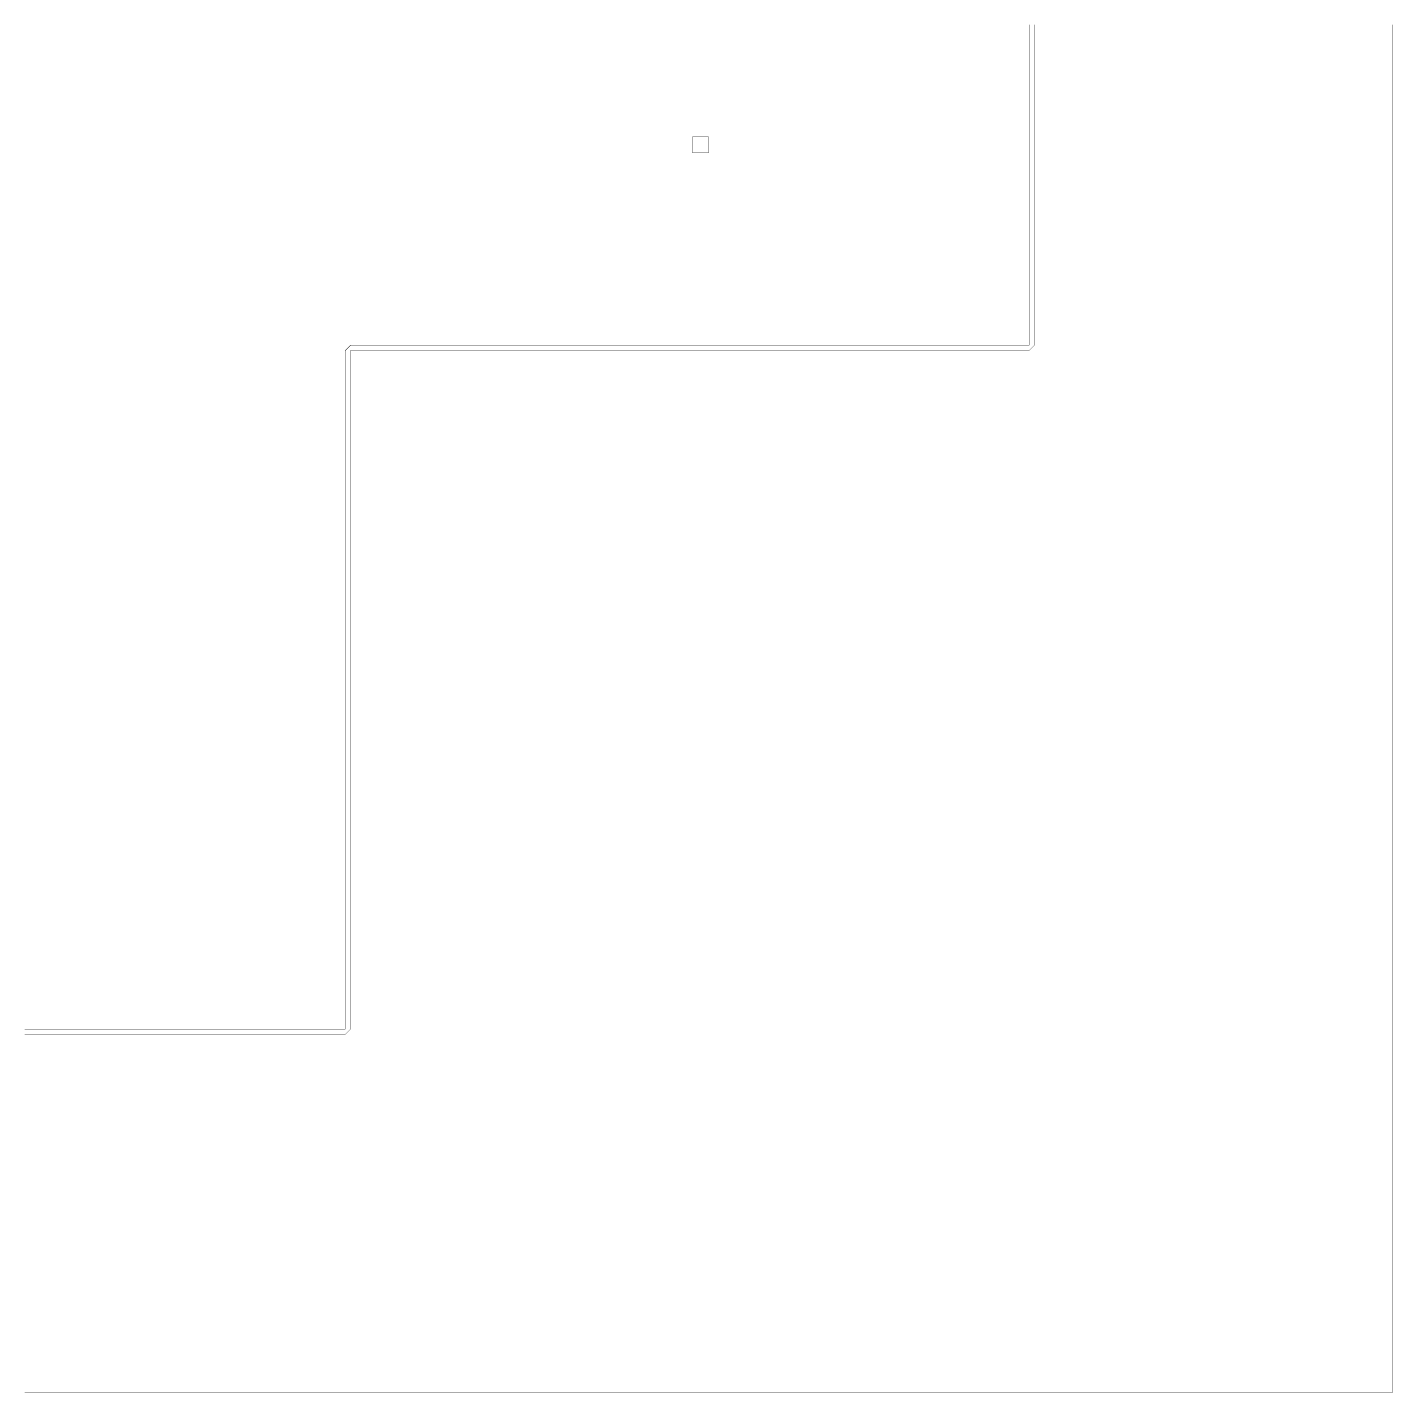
# Model space of a CAD drawing. Header units: metres. Extents: x 0 to 4990, y -4990 to 0.
# Drawn here: x 2495 to 4990, y -4990 to -2495 of the extents above; entities that cross this region are included whole.
import ezdxf

# ---------------------------------------------------------------- set-up
doc = ezdxf.new("R2010")
doc.units = ezdxf.units.M
doc.layers.add('conductor', color=1, linetype='Continuous')
doc.layers.add('substrate', color=5, linetype='Continuous')

msp = doc.modelspace()

# ---------------------------------------------------------------- linework, layer by layer
at = {"layer": 'conductor', "const_width": 0.5}
msp.add_lwpolyline([(2490.234375, -4326.171875), (2500, -4326.171875), (2509.765625, -4326.171875), (2519.53125, -4326.171875), (2529.296875, -4326.171875), (2539.0625, -4326.171875), (2548.828125, -4326.171875), (2558.59375, -4326.171875), (2568.359375, -4326.171875), (2578.125, -4326.171875), (2587.890625, -4326.171875), (2597.65625, -4326.171875), (2607.421875, -4326.171875), (2617.1875, -4326.171875), (2626.953125, -4326.171875), (2636.71875, -4326.171875), (2646.484375, -4326.171875), (2656.25, -4326.171875), (2666.015625, -4326.171875), (2675.78125, -4326.171875), (2685.546875, -4326.171875), (2695.3125, -4326.171875), (2705.078125, -4326.171875), (2714.84375, -4326.171875), (2724.609375, -4326.171875), (2734.375, -4326.171875), (2744.140625, -4326.171875), (2753.90625, -4326.171875), (2763.671875, -4326.171875), (2773.4375, -4326.171875), (2783.203125, -4326.171875), (2792.96875, -4326.171875), (2802.734375, -4326.171875), (2812.5, -4326.171875), (2822.265625, -4326.171875), (2832.03125, -4326.171875), (2841.796875, -4326.171875), (2851.5625, -4326.171875), (2861.328125, -4326.171875), (2871.09375, -4326.171875), (2880.859375, -4326.171875), (2890.625, -4326.171875), (2900.390625, -4326.171875), (2910.15625, -4326.171875), (2919.921875, -4326.171875), (2929.6875, -4326.171875), (2939.453125, -4326.171875), (2949.21875, -4326.171875), (2958.984375, -4326.171875), (2968.75, -4326.171875), (2978.515625, -4326.171875), (2988.28125, -4326.171875), (2998.046875, -4326.171875), (3007.8125, -4326.171875), (3017.578125, -4326.171875), (3027.34375, -4326.171875), (3037.109375, -4326.171875), (3046.875, -4326.171875), (3056.640625, -4326.171875), (3066.40625, -4326.171875), (3076.171875, -4326.171875), (3076.171875, -4316.40625), (3076.171875, -4306.640625), (3076.171875, -4296.875), (3076.171875, -4287.109375), (3076.171875, -4277.34375), (3076.171875, -4267.578125), (3076.171875, -4257.8125), (3076.171875, -4248.046875), (3076.171875, -4238.28125), (3076.171875, -4228.515625), (3076.171875, -4218.75), (3076.171875, -4208.984375), (3076.171875, -4199.21875), (3076.171875, -4189.453125), (3076.171875, -4179.6875), (3076.171875, -4169.921875), (3076.171875, -4160.15625), (3076.171875, -4150.390625), (3076.171875, -4140.625), (3076.171875, -4130.859375), (3076.171875, -4121.09375), (3076.171875, -4111.328125), (3076.171875, -4101.5625), (3076.171875, -4091.796875), (3076.171875, -4082.03125), (3076.171875, -4072.265625), (3076.171875, -4062.5), (3076.171875, -4052.734375), (3076.171875, -4042.96875), (3076.171875, -4033.203125), (3076.171875, -4023.4375), (3076.171875, -4013.671875), (3076.171875, -4003.90625), (3076.171875, -3994.140625), (3076.171875, -3984.375), (3076.171875, -3974.609375), (3076.171875, -3964.84375), (3076.171875, -3955.078125), (3076.171875, -3945.3125), (3076.171875, -3935.546875), (3076.171875, -3925.78125), (3076.171875, -3916.015625), (3076.171875, -3906.25), (3076.171875, -3896.484375), (3076.171875, -3886.71875), (3076.171875, -3876.953125), (3076.171875, -3867.1875), (3076.171875, -3857.421875), (3076.171875, -3847.65625), (3076.171875, -3837.890625), (3076.171875, -3828.125), (3076.171875, -3818.359375), (3076.171875, -3808.59375), (3076.171875, -3798.828125), (3076.171875, -3789.0625), (3076.171875, -3779.296875), (3076.171875, -3769.53125), (3076.171875, -3759.765625), (3076.171875, -3750), (3076.171875, -3740.234375), (3076.171875, -3730.46875), (3076.171875, -3720.703125), (3076.171875, -3710.9375), (3076.171875, -3701.171875), (3076.171875, -3691.40625), (3076.171875, -3681.640625), (3076.171875, -3671.875), (3076.171875, -3662.109375), (3076.171875, -3652.34375), (3076.171875, -3642.578125), (3076.171875, -3632.8125), (3076.171875, -3623.046875), (3076.171875, -3613.28125), (3076.171875, -3603.515625), (3076.171875, -3593.75), (3076.171875, -3583.984375), (3076.171875, -3574.21875), (3076.171875, -3564.453125), (3076.171875, -3554.6875), (3076.171875, -3544.921875), (3076.171875, -3535.15625), (3076.171875, -3525.390625), (3076.171875, -3515.625), (3076.171875, -3505.859375), (3076.171875, -3496.09375), (3076.171875, -3486.328125), (3076.171875, -3476.5625), (3076.171875, -3466.796875), (3076.171875, -3457.03125), (3076.171875, -3447.265625), (3076.171875, -3437.5), (3076.171875, -3427.734375), (3076.171875, -3417.96875), (3076.171875, -3408.203125), (3076.171875, -3398.4375), (3076.171875, -3388.671875), (3076.171875, -3378.90625), (3076.171875, -3369.140625), (3076.171875, -3359.375), (3076.171875, -3349.609375), (3076.171875, -3339.84375), (3076.171875, -3330.078125), (3076.171875, -3320.3125), (3076.171875, -3310.546875), (3076.171875, -3300.78125), (3076.171875, -3291.015625), (3076.171875, -3281.25), (3076.171875, -3271.484375), (3076.171875, -3261.71875), (3076.171875, -3251.953125), (3076.171875, -3242.1875), (3076.171875, -3232.421875), (3076.171875, -3222.65625), (3076.171875, -3212.890625), (3076.171875, -3203.125), (3076.171875, -3193.359375), (3076.171875, -3183.59375), (3076.171875, -3173.828125), (3076.171875, -3164.0625), (3076.171875, -3154.296875), (3076.171875, -3144.53125), (3076.171875, -3134.765625), (3076.171875, -3125), (3076.171875, -3115.234375), (3076.171875, -3105.46875), (3076.171875, -3095.703125), (3076.171875, -3085.9375), (3085.9375, -3076.171875), (3095.703125, -3076.171875), (3105.46875, -3076.171875), (3115.234375, -3076.171875), (3125, -3076.171875), (3134.765625, -3076.171875), (3144.53125, -3076.171875), (3154.296875, -3076.171875), (3164.0625, -3076.171875), (3173.828125, -3076.171875), (3183.59375, -3076.171875), (3193.359375, -3076.171875), (3203.125, -3076.171875), (3212.890625, -3076.171875), (3222.65625, -3076.171875), (3232.421875, -3076.171875), (3242.1875, -3076.171875), (3251.953125, -3076.171875), (3261.71875, -3076.171875), (3271.484375, -3076.171875), (3281.25, -3076.171875), (3291.015625, -3076.171875), (3300.78125, -3076.171875), (3310.546875, -3076.171875), (3320.3125, -3076.171875), (3330.078125, -3076.171875), (3339.84375, -3076.171875), (3349.609375, -3076.171875), (3359.375, -3076.171875), (3369.140625, -3076.171875), (3378.90625, -3076.171875), (3388.671875, -3076.171875), (3398.4375, -3076.171875), (3408.203125, -3076.171875), (3417.96875, -3076.171875), (3427.734375, -3076.171875), (3437.5, -3076.171875), (3447.265625, -3076.171875), (3457.03125, -3076.171875), (3466.796875, -3076.171875), (3476.5625, -3076.171875), (3486.328125, -3076.171875), (3496.09375, -3076.171875), (3505.859375, -3076.171875), (3515.625, -3076.171875), (3525.390625, -3076.171875), (3535.15625, -3076.171875), (3544.921875, -3076.171875), (3554.6875, -3076.171875), (3564.453125, -3076.171875), (3574.21875, -3076.171875), (3583.984375, -3076.171875), (3593.75, -3076.171875), (3603.515625, -3076.171875), (3613.28125, -3076.171875), (3623.046875, -3076.171875), (3632.8125, -3076.171875), (3642.578125, -3076.171875), (3652.34375, -3076.171875), (3662.109375, -3076.171875), (3671.875, -3076.171875), (3681.640625, -3076.171875), (3691.40625, -3076.171875), (3701.171875, -3076.171875), (3710.9375, -3076.171875), (3720.703125, -3076.171875), (3730.46875, -3076.171875), (3740.234375, -3076.171875), (3750, -3076.171875), (3759.765625, -3076.171875), (3769.53125, -3076.171875), (3779.296875, -3076.171875), (3789.0625, -3076.171875), (3798.828125, -3076.171875), (3808.59375, -3076.171875), (3818.359375, -3076.171875), (3828.125, -3076.171875), (3837.890625, -3076.171875), (3847.65625, -3076.171875), (3857.421875, -3076.171875), (3867.1875, -3076.171875), (3876.953125, -3076.171875), (3886.71875, -3076.171875), (3896.484375, -3076.171875), (3906.25, -3076.171875), (3916.015625, -3076.171875), (3925.78125, -3076.171875), (3935.546875, -3076.171875), (3945.3125, -3076.171875), (3955.078125, -3076.171875), (3964.84375, -3076.171875), (3974.609375, -3076.171875), (3984.375, -3076.171875), (3994.140625, -3076.171875), (4003.90625, -3076.171875), (4013.671875, -3076.171875), (4023.4375, -3076.171875), (4033.203125, -3076.171875), (4042.96875, -3076.171875), (4052.734375, -3076.171875), (4062.5, -3076.171875), (4072.265625, -3076.171875), (4082.03125, -3076.171875), (4091.796875, -3076.171875), (4101.5625, -3076.171875), (4111.328125, -3076.171875), (4121.09375, -3076.171875), (4130.859375, -3076.171875), (4140.625, -3076.171875), (4150.390625, -3076.171875), (4160.15625, -3076.171875), (4169.921875, -3076.171875), (4179.6875, -3076.171875), (4189.453125, -3076.171875), (4199.21875, -3076.171875), (4208.984375, -3076.171875), (4218.75, -3076.171875), (4228.515625, -3076.171875), (4238.28125, -3076.171875), (4248.046875, -3076.171875), (4257.8125, -3076.171875), (4267.578125, -3076.171875), (4277.34375, -3076.171875), (4287.109375, -3076.171875), (4296.875, -3076.171875), (4306.640625, -3076.171875), (4316.40625, -3076.171875), (4326.171875, -3076.171875), (4326.171875, -3066.40625), (4326.171875, -3056.640625), (4326.171875, -3046.875), (4326.171875, -3037.109375), (4326.171875, -3027.34375), (4326.171875, -3017.578125), (4326.171875, -3007.8125), (4326.171875, -2998.046875), (4326.171875, -2988.28125), (4326.171875, -2978.515625), (4326.171875, -2968.75), (4326.171875, -2958.984375), (4326.171875, -2949.21875), (4326.171875, -2939.453125), (4326.171875, -2929.6875), (4326.171875, -2919.921875), (4326.171875, -2910.15625), (4326.171875, -2900.390625), (4326.171875, -2890.625), (4326.171875, -2880.859375), (4326.171875, -2871.09375), (4326.171875, -2861.328125), (4326.171875, -2851.5625), (4326.171875, -2841.796875), (4326.171875, -2832.03125), (4326.171875, -2822.265625), (4326.171875, -2812.5), (4326.171875, -2802.734375), (4326.171875, -2792.96875), (4326.171875, -2783.203125), (4326.171875, -2773.4375), (4326.171875, -2763.671875), (4326.171875, -2753.90625), (4326.171875, -2744.140625), (4326.171875, -2734.375), (4326.171875, -2724.609375), (4326.171875, -2714.84375), (4326.171875, -2705.078125), (4326.171875, -2695.3125), (4326.171875, -2685.546875), (4326.171875, -2675.78125), (4326.171875, -2666.015625), (4326.171875, -2656.25), (4326.171875, -2646.484375), (4326.171875, -2636.71875), (4326.171875, -2626.953125), (4326.171875, -2617.1875), (4326.171875, -2607.421875), (4326.171875, -2597.65625), (4326.171875, -2587.890625), (4326.171875, -2578.125), (4326.171875, -2568.359375), (4326.171875, -2558.59375), (4326.171875, -2548.828125), (4326.171875, -2539.0625), (4326.171875, -2529.296875), (4326.171875, -2519.53125), (4326.171875, -2509.765625), (4326.171875, -2500), (4326.171875, -2490.234375)], dxfattribs=at)
at = {"layer": 'substrate', "const_width": 0.5}
for points in [[(2490.234375, -4990.234375), (2500, -4990.234375), (2509.765625, -4990.234375), (2519.53125, -4990.234375), (2529.296875, -4990.234375), (2539.0625, -4990.234375), (2548.828125, -4990.234375), (2558.59375, -4990.234375), (2568.359375, -4990.234375), (2578.125, -4990.234375), (2587.890625, -4990.234375), (2597.65625, -4990.234375), (2607.421875, -4990.234375), (2617.1875, -4990.234375), (2626.953125, -4990.234375), (2636.71875, -4990.234375), (2646.484375, -4990.234375), (2656.25, -4990.234375), (2666.015625, -4990.234375), (2675.78125, -4990.234375), (2685.546875, -4990.234375), (2695.3125, -4990.234375), (2705.078125, -4990.234375), (2714.84375, -4990.234375), (2724.609375, -4990.234375), (2734.375, -4990.234375), (2744.140625, -4990.234375), (2753.90625, -4990.234375), (2763.671875, -4990.234375), (2773.4375, -4990.234375), (2783.203125, -4990.234375), (2792.96875, -4990.234375), (2802.734375, -4990.234375), (2812.5, -4990.234375), (2822.265625, -4990.234375), (2832.03125, -4990.234375), (2841.796875, -4990.234375), (2851.5625, -4990.234375), (2861.328125, -4990.234375), (2871.09375, -4990.234375), (2880.859375, -4990.234375), (2890.625, -4990.234375), (2900.390625, -4990.234375), (2910.15625, -4990.234375), (2919.921875, -4990.234375), (2929.6875, -4990.234375), (2939.453125, -4990.234375), (2949.21875, -4990.234375), (2958.984375, -4990.234375), (2968.75, -4990.234375), (2978.515625, -4990.234375), (2988.28125, -4990.234375), (2998.046875, -4990.234375), (3007.8125, -4990.234375), (3017.578125, -4990.234375), (3027.34375, -4990.234375), (3037.109375, -4990.234375), (3046.875, -4990.234375), (3056.640625, -4990.234375), (3066.40625, -4990.234375), (3076.171875, -4990.234375), (3085.9375, -4990.234375), (3095.703125, -4990.234375), (3105.46875, -4990.234375), (3115.234375, -4990.234375), (3125, -4990.234375), (3134.765625, -4990.234375), (3144.53125, -4990.234375), (3154.296875, -4990.234375), (3164.0625, -4990.234375), (3173.828125, -4990.234375), (3183.59375, -4990.234375), (3193.359375, -4990.234375), (3203.125, -4990.234375), (3212.890625, -4990.234375), (3222.65625, -4990.234375), (3232.421875, -4990.234375), (3242.1875, -4990.234375), (3251.953125, -4990.234375), (3261.71875, -4990.234375), (3271.484375, -4990.234375), (3281.25, -4990.234375), (3291.015625, -4990.234375), (3300.78125, -4990.234375), (3310.546875, -4990.234375), (3320.3125, -4990.234375), (3330.078125, -4990.234375), (3339.84375, -4990.234375), (3349.609375, -4990.234375), (3359.375, -4990.234375), (3369.140625, -4990.234375), (3378.90625, -4990.234375), (3388.671875, -4990.234375), (3398.4375, -4990.234375), (3408.203125, -4990.234375), (3417.96875, -4990.234375), (3427.734375, -4990.234375), (3437.5, -4990.234375), (3447.265625, -4990.234375), (3457.03125, -4990.234375), (3466.796875, -4990.234375), (3476.5625, -4990.234375), (3486.328125, -4990.234375), (3496.09375, -4990.234375), (3505.859375, -4990.234375), (3515.625, -4990.234375), (3525.390625, -4990.234375), (3535.15625, -4990.234375), (3544.921875, -4990.234375), (3554.6875, -4990.234375), (3564.453125, -4990.234375), (3574.21875, -4990.234375), (3583.984375, -4990.234375), (3593.75, -4990.234375), (3603.515625, -4990.234375), (3613.28125, -4990.234375), (3623.046875, -4990.234375), (3632.8125, -4990.234375), (3642.578125, -4990.234375), (3652.34375, -4990.234375), (3662.109375, -4990.234375), (3671.875, -4990.234375), (3681.640625, -4990.234375), (3691.40625, -4990.234375), (3701.171875, -4990.234375), (3710.9375, -4990.234375), (3720.703125, -4990.234375), (3730.46875, -4990.234375), (3740.234375, -4990.234375), (3750, -4990.234375), (3759.765625, -4990.234375), (3769.53125, -4990.234375), (3779.296875, -4990.234375), (3789.0625, -4990.234375), (3798.828125, -4990.234375), (3808.59375, -4990.234375), (3818.359375, -4990.234375), (3828.125, -4990.234375), (3837.890625, -4990.234375), (3847.65625, -4990.234375), (3857.421875, -4990.234375), (3867.1875, -4990.234375), (3876.953125, -4990.234375), (3886.71875, -4990.234375), (3896.484375, -4990.234375), (3906.25, -4990.234375), (3916.015625, -4990.234375), (3925.78125, -4990.234375), (3935.546875, -4990.234375), (3945.3125, -4990.234375), (3955.078125, -4990.234375), (3964.84375, -4990.234375), (3974.609375, -4990.234375), (3984.375, -4990.234375), (3994.140625, -4990.234375), (4003.90625, -4990.234375), (4013.671875, -4990.234375), (4023.4375, -4990.234375), (4033.203125, -4990.234375), (4042.96875, -4990.234375), (4052.734375, -4990.234375), (4062.5, -4990.234375), (4072.265625, -4990.234375), (4082.03125, -4990.234375), (4091.796875, -4990.234375), (4101.5625, -4990.234375), (4111.328125, -4990.234375), (4121.09375, -4990.234375), (4130.859375, -4990.234375), (4140.625, -4990.234375), (4150.390625, -4990.234375), (4160.15625, -4990.234375), (4169.921875, -4990.234375), (4179.6875, -4990.234375), (4189.453125, -4990.234375), (4199.21875, -4990.234375), (4208.984375, -4990.234375), (4218.75, -4990.234375), (4228.515625, -4990.234375), (4238.28125, -4990.234375), (4248.046875, -4990.234375), (4257.8125, -4990.234375), (4267.578125, -4990.234375), (4277.34375, -4990.234375), (4287.109375, -4990.234375), (4296.875, -4990.234375), (4306.640625, -4990.234375), (4316.40625, -4990.234375), (4326.171875, -4990.234375), (4335.9375, -4990.234375), (4345.703125, -4990.234375), (4355.46875, -4990.234375), (4365.234375, -4990.234375), (4375, -4990.234375), (4384.765625, -4990.234375), (4394.53125, -4990.234375), (4404.296875, -4990.234375), (4414.0625, -4990.234375), (4423.828125, -4990.234375), (4433.59375, -4990.234375), (4443.359375, -4990.234375), (4453.125, -4990.234375), (4462.890625, -4990.234375), (4472.65625, -4990.234375), (4482.421875, -4990.234375), (4492.1875, -4990.234375), (4501.953125, -4990.234375), (4511.71875, -4990.234375), (4521.484375, -4990.234375), (4531.25, -4990.234375), (4541.015625, -4990.234375), (4550.78125, -4990.234375), (4560.546875, -4990.234375), (4570.3125, -4990.234375), (4580.078125, -4990.234375), (4589.84375, -4990.234375), (4599.609375, -4990.234375), (4609.375, -4990.234375), (4619.140625, -4990.234375), (4628.90625, -4990.234375), (4638.671875, -4990.234375), (4648.4375, -4990.234375), (4658.203125, -4990.234375), (4667.96875, -4990.234375), (4677.734375, -4990.234375), (4687.5, -4990.234375), (4697.265625, -4990.234375), (4707.03125, -4990.234375), (4716.796875, -4990.234375), (4726.5625, -4990.234375), (4736.328125, -4990.234375), (4746.09375, -4990.234375), (4755.859375, -4990.234375), (4765.625, -4990.234375), (4775.390625, -4990.234375), (4785.15625, -4990.234375), (4794.921875, -4990.234375), (4804.6875, -4990.234375), (4814.453125, -4990.234375), (4824.21875, -4990.234375), (4833.984375, -4990.234375), (4843.75, -4990.234375), (4853.515625, -4990.234375), (4863.28125, -4990.234375), (4873.046875, -4990.234375), (4882.8125, -4990.234375), (4892.578125, -4990.234375), (4902.34375, -4990.234375), (4912.109375, -4990.234375), (4921.875, -4990.234375), (4931.640625, -4990.234375), (4941.40625, -4990.234375), (4951.171875, -4990.234375), (4960.9375, -4990.234375), (4970.703125, -4990.234375), (4980.46875, -4990.234375), (4990.234375, -4990.234375), (4990.234375, -4980.46875), (4990.234375, -4970.703125), (4990.234375, -4960.9375), (4990.234375, -4951.171875), (4990.234375, -4941.40625), (4990.234375, -4931.640625), (4990.234375, -4921.875), (4990.234375, -4912.109375), (4990.234375, -4902.34375), (4990.234375, -4892.578125), (4990.234375, -4882.8125), (4990.234375, -4873.046875), (4990.234375, -4863.28125), (4990.234375, -4853.515625), (4990.234375, -4843.75), (4990.234375, -4833.984375), (4990.234375, -4824.21875), (4990.234375, -4814.453125), (4990.234375, -4804.6875), (4990.234375, -4794.921875), (4990.234375, -4785.15625), (4990.234375, -4775.390625), (4990.234375, -4765.625), (4990.234375, -4755.859375), (4990.234375, -4746.09375), (4990.234375, -4736.328125), (4990.234375, -4726.5625), (4990.234375, -4716.796875), (4990.234375, -4707.03125), (4990.234375, -4697.265625), (4990.234375, -4687.5), (4990.234375, -4677.734375), (4990.234375, -4667.96875), (4990.234375, -4658.203125), (4990.234375, -4648.4375), (4990.234375, -4638.671875), (4990.234375, -4628.90625), (4990.234375, -4619.140625), (4990.234375, -4609.375), (4990.234375, -4599.609375), (4990.234375, -4589.84375), (4990.234375, -4580.078125), (4990.234375, -4570.3125), (4990.234375, -4560.546875), (4990.234375, -4550.78125), (4990.234375, -4541.015625), (4990.234375, -4531.25), (4990.234375, -4521.484375), (4990.234375, -4511.71875), (4990.234375, -4501.953125), (4990.234375, -4492.1875), (4990.234375, -4482.421875), (4990.234375, -4472.65625), (4990.234375, -4462.890625), (4990.234375, -4453.125), (4990.234375, -4443.359375), (4990.234375, -4433.59375), (4990.234375, -4423.828125), (4990.234375, -4414.0625), (4990.234375, -4404.296875), (4990.234375, -4394.53125), (4990.234375, -4384.765625), (4990.234375, -4375), (4990.234375, -4365.234375), (4990.234375, -4355.46875), (4990.234375, -4345.703125), (4990.234375, -4335.9375), (4990.234375, -4326.171875), (4990.234375, -4316.40625), (4990.234375, -4306.640625), (4990.234375, -4296.875), (4990.234375, -4287.109375), (4990.234375, -4277.34375), (4990.234375, -4267.578125), (4990.234375, -4257.8125), (4990.234375, -4248.046875), (4990.234375, -4238.28125), (4990.234375, -4228.515625), (4990.234375, -4218.75), (4990.234375, -4208.984375), (4990.234375, -4199.21875), (4990.234375, -4189.453125), (4990.234375, -4179.6875), (4990.234375, -4169.921875), (4990.234375, -4160.15625), (4990.234375, -4150.390625), (4990.234375, -4140.625), (4990.234375, -4130.859375), (4990.234375, -4121.09375), (4990.234375, -4111.328125), (4990.234375, -4101.5625), (4990.234375, -4091.796875), (4990.234375, -4082.03125), (4990.234375, -4072.265625), (4990.234375, -4062.5), (4990.234375, -4052.734375), (4990.234375, -4042.96875), (4990.234375, -4033.203125), (4990.234375, -4023.4375), (4990.234375, -4013.671875), (4990.234375, -4003.90625), (4990.234375, -3994.140625), (4990.234375, -3984.375), (4990.234375, -3974.609375), (4990.234375, -3964.84375), (4990.234375, -3955.078125), (4990.234375, -3945.3125), (4990.234375, -3935.546875), (4990.234375, -3925.78125), (4990.234375, -3916.015625), (4990.234375, -3906.25), (4990.234375, -3896.484375), (4990.234375, -3886.71875), (4990.234375, -3876.953125), (4990.234375, -3867.1875), (4990.234375, -3857.421875), (4990.234375, -3847.65625), (4990.234375, -3837.890625), (4990.234375, -3828.125), (4990.234375, -3818.359375), (4990.234375, -3808.59375), (4990.234375, -3798.828125), (4990.234375, -3789.0625), (4990.234375, -3779.296875), (4990.234375, -3769.53125), (4990.234375, -3759.765625), (4990.234375, -3750), (4990.234375, -3740.234375), (4990.234375, -3730.46875), (4990.234375, -3720.703125), (4990.234375, -3710.9375), (4990.234375, -3701.171875), (4990.234375, -3691.40625), (4990.234375, -3681.640625), (4990.234375, -3671.875), (4990.234375, -3662.109375), (4990.234375, -3652.34375), (4990.234375, -3642.578125), (4990.234375, -3632.8125), (4990.234375, -3623.046875), (4990.234375, -3613.28125), (4990.234375, -3603.515625), (4990.234375, -3593.75), (4990.234375, -3583.984375), (4990.234375, -3574.21875), (4990.234375, -3564.453125), (4990.234375, -3554.6875), (4990.234375, -3544.921875), (4990.234375, -3535.15625), (4990.234375, -3525.390625), (4990.234375, -3515.625), (4990.234375, -3505.859375), (4990.234375, -3496.09375), (4990.234375, -3486.328125), (4990.234375, -3476.5625), (4990.234375, -3466.796875), (4990.234375, -3457.03125), (4990.234375, -3447.265625), (4990.234375, -3437.5), (4990.234375, -3427.734375), (4990.234375, -3417.96875), (4990.234375, -3408.203125), (4990.234375, -3398.4375), (4990.234375, -3388.671875), (4990.234375, -3378.90625), (4990.234375, -3369.140625), (4990.234375, -3359.375), (4990.234375, -3349.609375), (4990.234375, -3339.84375), (4990.234375, -3330.078125), (4990.234375, -3320.3125), (4990.234375, -3310.546875), (4990.234375, -3300.78125), (4990.234375, -3291.015625), (4990.234375, -3281.25), (4990.234375, -3271.484375), (4990.234375, -3261.71875), (4990.234375, -3251.953125), (4990.234375, -3242.1875), (4990.234375, -3232.421875), (4990.234375, -3222.65625), (4990.234375, -3212.890625), (4990.234375, -3203.125), (4990.234375, -3193.359375), (4990.234375, -3183.59375), (4990.234375, -3173.828125), (4990.234375, -3164.0625), (4990.234375, -3154.296875), (4990.234375, -3144.53125), (4990.234375, -3134.765625), (4990.234375, -3125), (4990.234375, -3115.234375), (4990.234375, -3105.46875), (4990.234375, -3095.703125), (4990.234375, -3085.9375), (4990.234375, -3076.171875), (4990.234375, -3066.40625), (4990.234375, -3056.640625), (4990.234375, -3046.875), (4990.234375, -3037.109375), (4990.234375, -3027.34375), (4990.234375, -3017.578125), (4990.234375, -3007.8125), (4990.234375, -2998.046875), (4990.234375, -2988.28125), (4990.234375, -2978.515625), (4990.234375, -2968.75), (4990.234375, -2958.984375), (4990.234375, -2949.21875), (4990.234375, -2939.453125), (4990.234375, -2929.6875), (4990.234375, -2919.921875), (4990.234375, -2910.15625), (4990.234375, -2900.390625), (4990.234375, -2890.625), (4990.234375, -2880.859375), (4990.234375, -2871.09375), (4990.234375, -2861.328125), (4990.234375, -2851.5625), (4990.234375, -2841.796875), (4990.234375, -2832.03125), (4990.234375, -2822.265625), (4990.234375, -2812.5), (4990.234375, -2802.734375), (4990.234375, -2792.96875), (4990.234375, -2783.203125), (4990.234375, -2773.4375), (4990.234375, -2763.671875), (4990.234375, -2753.90625), (4990.234375, -2744.140625), (4990.234375, -2734.375), (4990.234375, -2724.609375), (4990.234375, -2714.84375), (4990.234375, -2705.078125), (4990.234375, -2695.3125), (4990.234375, -2685.546875), (4990.234375, -2675.78125), (4990.234375, -2666.015625), (4990.234375, -2656.25), (4990.234375, -2646.484375), (4990.234375, -2636.71875), (4990.234375, -2626.953125), (4990.234375, -2617.1875), (4990.234375, -2607.421875), (4990.234375, -2597.65625), (4990.234375, -2587.890625), (4990.234375, -2578.125), (4990.234375, -2568.359375), (4990.234375, -2558.59375), (4990.234375, -2548.828125), (4990.234375, -2539.0625), (4990.234375, -2529.296875), (4990.234375, -2519.53125), (4990.234375, -2509.765625), (4990.234375, -2500), (4990.234375, -2490.234375)], [(4335.9375, -2490.234375), (4335.9375, -2500), (4335.9375, -2509.765625), (4335.9375, -2519.53125), (4335.9375, -2529.296875), (4335.9375, -2539.0625), (4335.9375, -2548.828125), (4335.9375, -2558.59375), (4335.9375, -2568.359375), (4335.9375, -2578.125), (4335.9375, -2587.890625), (4335.9375, -2597.65625), (4335.9375, -2607.421875), (4335.9375, -2617.1875), (4335.9375, -2626.953125), (4335.9375, -2636.71875), (4335.9375, -2646.484375), (4335.9375, -2656.25), (4335.9375, -2666.015625), (4335.9375, -2675.78125), (4335.9375, -2685.546875), (4335.9375, -2695.3125), (4335.9375, -2705.078125), (4335.9375, -2714.84375), (4335.9375, -2724.609375), (4335.9375, -2734.375), (4335.9375, -2744.140625), (4335.9375, -2753.90625), (4335.9375, -2763.671875), (4335.9375, -2773.4375), (4335.9375, -2783.203125), (4335.9375, -2792.96875), (4335.9375, -2802.734375), (4335.9375, -2812.5), (4335.9375, -2822.265625), (4335.9375, -2832.03125), (4335.9375, -2841.796875), (4335.9375, -2851.5625), (4335.9375, -2861.328125), (4335.9375, -2871.09375), (4335.9375, -2880.859375), (4335.9375, -2890.625), (4335.9375, -2900.390625), (4335.9375, -2910.15625), (4335.9375, -2919.921875), (4335.9375, -2929.6875), (4335.9375, -2939.453125), (4335.9375, -2949.21875), (4335.9375, -2958.984375), (4335.9375, -2968.75), (4335.9375, -2978.515625), (4335.9375, -2988.28125), (4335.9375, -2998.046875), (4335.9375, -3007.8125), (4335.9375, -3017.578125), (4335.9375, -3027.34375), (4335.9375, -3037.109375), (4335.9375, -3046.875), (4335.9375, -3056.640625), (4335.9375, -3066.40625), (4335.9375, -3076.171875), (4326.171875, -3085.9375), (4316.40625, -3085.9375), (4306.640625, -3085.9375), (4296.875, -3085.9375), (4287.109375, -3085.9375), (4277.34375, -3085.9375), (4267.578125, -3085.9375), (4257.8125, -3085.9375), (4248.046875, -3085.9375), (4238.28125, -3085.9375), (4228.515625, -3085.9375), (4218.75, -3085.9375), (4208.984375, -3085.9375), (4199.21875, -3085.9375), (4189.453125, -3085.9375), (4179.6875, -3085.9375), (4169.921875, -3085.9375), (4160.15625, -3085.9375), (4150.390625, -3085.9375), (4140.625, -3085.9375), (4130.859375, -3085.9375), (4121.09375, -3085.9375), (4111.328125, -3085.9375), (4101.5625, -3085.9375), (4091.796875, -3085.9375), (4082.03125, -3085.9375), (4072.265625, -3085.9375), (4062.5, -3085.9375), (4052.734375, -3085.9375), (4042.96875, -3085.9375), (4033.203125, -3085.9375), (4023.4375, -3085.9375), (4013.671875, -3085.9375), (4003.90625, -3085.9375), (3994.140625, -3085.9375), (3984.375, -3085.9375), (3974.609375, -3085.9375), (3964.84375, -3085.9375), (3955.078125, -3085.9375), (3945.3125, -3085.9375), (3935.546875, -3085.9375), (3925.78125, -3085.9375), (3916.015625, -3085.9375), (3906.25, -3085.9375), (3896.484375, -3085.9375), (3886.71875, -3085.9375), (3876.953125, -3085.9375), (3867.1875, -3085.9375), (3857.421875, -3085.9375), (3847.65625, -3085.9375), (3837.890625, -3085.9375), (3828.125, -3085.9375), (3818.359375, -3085.9375), (3808.59375, -3085.9375), (3798.828125, -3085.9375), (3789.0625, -3085.9375), (3779.296875, -3085.9375), (3769.53125, -3085.9375), (3759.765625, -3085.9375), (3750, -3085.9375), (3740.234375, -3085.9375), (3730.46875, -3085.9375), (3720.703125, -3085.9375), (3710.9375, -3085.9375), (3701.171875, -3085.9375), (3691.40625, -3085.9375), (3681.640625, -3085.9375), (3671.875, -3085.9375), (3662.109375, -3085.9375), (3652.34375, -3085.9375), (3642.578125, -3085.9375), (3632.8125, -3085.9375), (3623.046875, -3085.9375), (3613.28125, -3085.9375), (3603.515625, -3085.9375), (3593.75, -3085.9375), (3583.984375, -3085.9375), (3574.21875, -3085.9375), (3564.453125, -3085.9375), (3554.6875, -3085.9375), (3544.921875, -3085.9375), (3535.15625, -3085.9375), (3525.390625, -3085.9375), (3515.625, -3085.9375), (3505.859375, -3085.9375), (3496.09375, -3085.9375), (3486.328125, -3085.9375), (3476.5625, -3085.9375), (3466.796875, -3085.9375), (3457.03125, -3085.9375), (3447.265625, -3085.9375), (3437.5, -3085.9375), (3427.734375, -3085.9375), (3417.96875, -3085.9375), (3408.203125, -3085.9375), (3398.4375, -3085.9375), (3388.671875, -3085.9375), (3378.90625, -3085.9375), (3369.140625, -3085.9375), (3359.375, -3085.9375), (3349.609375, -3085.9375), (3339.84375, -3085.9375), (3330.078125, -3085.9375), (3320.3125, -3085.9375), (3310.546875, -3085.9375), (3300.78125, -3085.9375), (3291.015625, -3085.9375), (3281.25, -3085.9375), (3271.484375, -3085.9375), (3261.71875, -3085.9375), (3251.953125, -3085.9375), (3242.1875, -3085.9375), (3232.421875, -3085.9375), (3222.65625, -3085.9375), (3212.890625, -3085.9375), (3203.125, -3085.9375), (3193.359375, -3085.9375), (3183.59375, -3085.9375), (3173.828125, -3085.9375), (3164.0625, -3085.9375), (3154.296875, -3085.9375), (3144.53125, -3085.9375), (3134.765625, -3085.9375), (3125, -3085.9375), (3115.234375, -3085.9375), (3105.46875, -3085.9375), (3095.703125, -3085.9375), (3085.9375, -3085.9375), (3085.9375, -3095.703125), (3085.9375, -3105.46875), (3085.9375, -3115.234375), (3085.9375, -3125), (3085.9375, -3134.765625), (3085.9375, -3144.53125), (3085.9375, -3154.296875), (3085.9375, -3164.0625), (3085.9375, -3173.828125), (3085.9375, -3183.59375), (3085.9375, -3193.359375), (3085.9375, -3203.125), (3085.9375, -3212.890625), (3085.9375, -3222.65625), (3085.9375, -3232.421875), (3085.9375, -3242.1875), (3085.9375, -3251.953125), (3085.9375, -3261.71875), (3085.9375, -3271.484375), (3085.9375, -3281.25), (3085.9375, -3291.015625), (3085.9375, -3300.78125), (3085.9375, -3310.546875), (3085.9375, -3320.3125), (3085.9375, -3330.078125), (3085.9375, -3339.84375), (3085.9375, -3349.609375), (3085.9375, -3359.375), (3085.9375, -3369.140625), (3085.9375, -3378.90625), (3085.9375, -3388.671875), (3085.9375, -3398.4375), (3085.9375, -3408.203125), (3085.9375, -3417.96875), (3085.9375, -3427.734375), (3085.9375, -3437.5), (3085.9375, -3447.265625), (3085.9375, -3457.03125), (3085.9375, -3466.796875), (3085.9375, -3476.5625), (3085.9375, -3486.328125), (3085.9375, -3496.09375), (3085.9375, -3505.859375), (3085.9375, -3515.625), (3085.9375, -3525.390625), (3085.9375, -3535.15625), (3085.9375, -3544.921875), (3085.9375, -3554.6875), (3085.9375, -3564.453125), (3085.9375, -3574.21875), (3085.9375, -3583.984375), (3085.9375, -3593.75), (3085.9375, -3603.515625), (3085.9375, -3613.28125), (3085.9375, -3623.046875), (3085.9375, -3632.8125), (3085.9375, -3642.578125), (3085.9375, -3652.34375), (3085.9375, -3662.109375), (3085.9375, -3671.875), (3085.9375, -3681.640625), (3085.9375, -3691.40625), (3085.9375, -3701.171875), (3085.9375, -3710.9375), (3085.9375, -3720.703125), (3085.9375, -3730.46875), (3085.9375, -3740.234375), (3085.9375, -3750), (3085.9375, -3759.765625), (3085.9375, -3769.53125), (3085.9375, -3779.296875), (3085.9375, -3789.0625), (3085.9375, -3798.828125), (3085.9375, -3808.59375), (3085.9375, -3818.359375), (3085.9375, -3828.125), (3085.9375, -3837.890625), (3085.9375, -3847.65625), (3085.9375, -3857.421875), (3085.9375, -3867.1875), (3085.9375, -3876.953125), (3085.9375, -3886.71875), (3085.9375, -3896.484375), (3085.9375, -3906.25), (3085.9375, -3916.015625), (3085.9375, -3925.78125), (3085.9375, -3935.546875), (3085.9375, -3945.3125), (3085.9375, -3955.078125), (3085.9375, -3964.84375), (3085.9375, -3974.609375), (3085.9375, -3984.375), (3085.9375, -3994.140625), (3085.9375, -4003.90625), (3085.9375, -4013.671875), (3085.9375, -4023.4375), (3085.9375, -4033.203125), (3085.9375, -4042.96875), (3085.9375, -4052.734375), (3085.9375, -4062.5), (3085.9375, -4072.265625), (3085.9375, -4082.03125), (3085.9375, -4091.796875), (3085.9375, -4101.5625), (3085.9375, -4111.328125), (3085.9375, -4121.09375), (3085.9375, -4130.859375), (3085.9375, -4140.625), (3085.9375, -4150.390625), (3085.9375, -4160.15625), (3085.9375, -4169.921875), (3085.9375, -4179.6875), (3085.9375, -4189.453125), (3085.9375, -4199.21875), (3085.9375, -4208.984375), (3085.9375, -4218.75), (3085.9375, -4228.515625), (3085.9375, -4238.28125), (3085.9375, -4248.046875), (3085.9375, -4257.8125), (3085.9375, -4267.578125), (3085.9375, -4277.34375), (3085.9375, -4287.109375), (3085.9375, -4296.875), (3085.9375, -4306.640625), (3085.9375, -4316.40625), (3085.9375, -4326.171875), (3076.171875, -4335.9375), (3066.40625, -4335.9375), (3056.640625, -4335.9375), (3046.875, -4335.9375), (3037.109375, -4335.9375), (3027.34375, -4335.9375), (3017.578125, -4335.9375), (3007.8125, -4335.9375), (2998.046875, -4335.9375), (2988.28125, -4335.9375), (2978.515625, -4335.9375), (2968.75, -4335.9375), (2958.984375, -4335.9375), (2949.21875, -4335.9375), (2939.453125, -4335.9375), (2929.6875, -4335.9375), (2919.921875, -4335.9375), (2910.15625, -4335.9375), (2900.390625, -4335.9375), (2890.625, -4335.9375), (2880.859375, -4335.9375), (2871.09375, -4335.9375), (2861.328125, -4335.9375), (2851.5625, -4335.9375), (2841.796875, -4335.9375), (2832.03125, -4335.9375), (2822.265625, -4335.9375), (2812.5, -4335.9375), (2802.734375, -4335.9375), (2792.96875, -4335.9375), (2783.203125, -4335.9375), (2773.4375, -4335.9375), (2763.671875, -4335.9375), (2753.90625, -4335.9375), (2744.140625, -4335.9375), (2734.375, -4335.9375), (2724.609375, -4335.9375), (2714.84375, -4335.9375), (2705.078125, -4335.9375), (2695.3125, -4335.9375), (2685.546875, -4335.9375), (2675.78125, -4335.9375), (2666.015625, -4335.9375), (2656.25, -4335.9375), (2646.484375, -4335.9375), (2636.71875, -4335.9375), (2626.953125, -4335.9375), (2617.1875, -4335.9375), (2607.421875, -4335.9375), (2597.65625, -4335.9375), (2587.890625, -4335.9375), (2578.125, -4335.9375), (2568.359375, -4335.9375), (2558.59375, -4335.9375), (2548.828125, -4335.9375), (2539.0625, -4335.9375), (2529.296875, -4335.9375), (2519.53125, -4335.9375), (2509.765625, -4335.9375), (2500, -4335.9375), (2490.234375, -4335.9375)]]:
    msp.add_lwpolyline(points, dxfattribs=at)
msp.add_lwpolyline([(3710.9375, -2695.3125), (3710.9375, -2705.078125), (3710.9375, -2714.84375), (3710.9375, -2724.609375), (3720.703125, -2724.609375), (3730.46875, -2724.609375), (3740.234375, -2724.609375), (3740.234375, -2714.84375), (3740.234375, -2705.078125), (3740.234375, -2695.3125), (3730.46875, -2695.3125), (3720.703125, -2695.3125)], close=True, dxfattribs=at)

doc.saveas('drawing.dxf')
